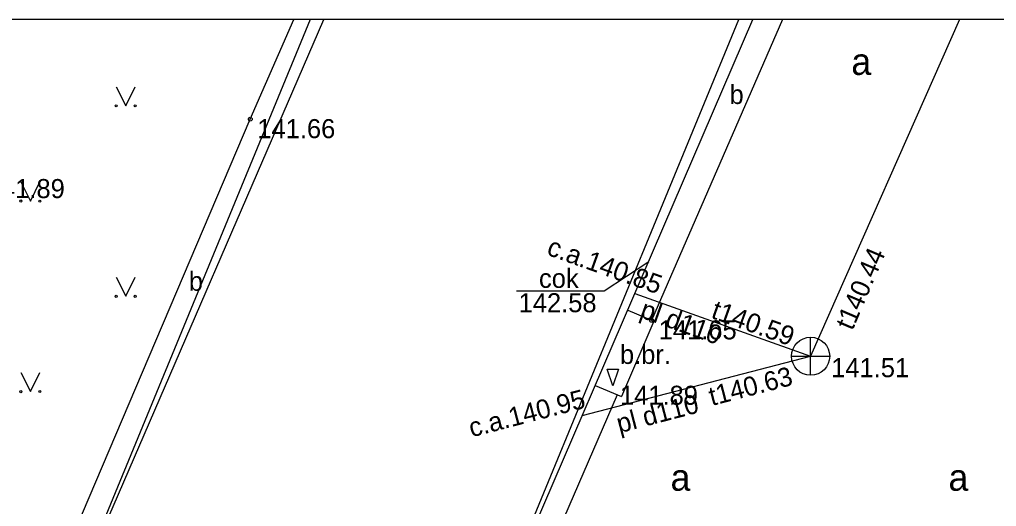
# Model space of a CAD drawing. Extents: x 635609 to 635806, y 303734 to 303875.
# Drawn here: x 635664.71 to 635690.35, y 303841.99 to 303854.76 of the extents above; entities that cross this region are included whole.
import ezdxf

# ---------------------------------------------------------------- set-up
doc = ezdxf.new("R2010")
doc.units = 0
for name, color, linetype in [('BUVE_BDET_####_####_#', 7, 'Continuous'), ('BUVE_BDET_####_TKST_#', 7, 'Continuous'), ('BUVE_COKL_####_####_#', 7, 'Continuous'), ('BUVE_EKAS_####_####_#', 7, 'Continuous'), ('BUVE_EKAS_UZMR_####_#', 7, 'Continuous'), ('CELI_CSEG_####_TKST_#', 7, 'Continuous'), ('RAMI_PLAN_####_TKST_#', 7, 'Continuous'), ('RELJ_AATZ_####_TKST_#', 7, 'Continuous'), ('RELJ_ELEM_####_####_#', 7, 'Continuous'), ('ROBZ_UZMR_####_####_#', 7, 'Continuous'), ('SKAN_ELEM_####_####_#', 7, 'Continuous'), ('SKAN_ELEM_PAST_TKST_#', 7, 'Continuous'), ('SKAN_VADP_PAST_####_#', 7, 'Continuous'), ('SKAN_VADP_PAST_####_I', 7, 'Continuous'), ('SKAN_VADP_PAST_TKST_#', 7, 'Continuous'), ('SKAN_VADP_PAST_TKST_I', 7, 'Continuous'), ('TERT_ELEM_####_####_#', 7, 'Continuous')]:
    doc.layers.add(name, color=color, linetype=linetype)

msp = doc.modelspace()

# ---------------------------------------------------------------- linework, layer by layer
at = {"layer": 'BUVE_BDET_####_####_#'}
for p, q in [((635670.7680000003, 303852.1500000001), (635671.9095851617, 303854.7630000002)), ((635684.737419594, 303854.76300000004), (635681.3000000003, 303846.86899999995)), ((635664.9790000003, 303838.56099999987), (635670.7680000003, 303852.1500000001)), ((635680.6716574383, 303847.1364456707), (635681.3557183546, 303846.8452842221)), ((635681.3557183546, 303846.8452842221), (635680.505638565, 303844.8704768007)), ((635679.8210886451, 303845.1618463872), (635680.505638565, 303844.8704768007)), ((635680.3974406696, 303844.91652979865), (635675.682, 303834.07))]:
    msp.add_line(p, q, dxfattribs=at)
at = {"layer": 'BUVE_COKL_####_####_#'}
for p, q in [((635680.0518987615, 303847.64313174336), (635681.2290000002, 303848.41)), ((635677.7577306902, 303847.64313174336), (635680.0518987615, 303847.64313174336))]:
    msp.add_line(p, q, dxfattribs=at)
at = {"layer": 'BUVE_EKAS_####_####_#'}
for p, q in [((635665.853, 303838.93700000003), (635672.6982277408, 303854.7630000001)), ((635675.3940000001, 303834.876), (635683.9546001848, 303854.76300000015))]:
    msp.add_line(p, q, dxfattribs=at)
at = {"layer": 'BUVE_EKAS_UZMR_####_#'}
msp.add_line((635683.58920515, 303854.7630000001), (635672.342497175, 303854.7630000001), dxfattribs=at)
msp.add_lwpolyline([(635672.342497175, 303854.7630000001), (635665.8289999999, 303838.97000000067), (635675.4029999999, 303834.8929999992), (635683.58920515, 303854.7630000001)], dxfattribs=at)
at = {"layer": 'RAMI_PLAN_####_TKST_#'}
msp.add_line((635727.338410227, 303854.7630000001), (635619.3980000003, 303854.7630000001), dxfattribs=at)
at = {"layer": 'RELJ_ELEM_####_####_#'}
msp.add_lwpolyline([(635680.1343364617, 303845.5862838459), (635680.4343364617, 303845.5862838459), (635680.2843364617, 303845.1532711502)], close=True, dxfattribs=at)
for centre in [(635670.768, 303852.15), (635681.3, 303846.869)]:
    msp.add_circle(centre, 0.05, dxfattribs=at)
at = {"layer": 'ROBZ_UZMR_####_####_#'}
msp.add_line((635699.7780546139, 303854.7630000001), (635664.7062194251, 303854.7630000001), dxfattribs=at)
at = {"layer": 'SKAN_ELEM_####_####_#'}
for p, q in [((635685.4724000001, 303845.42730000004), (635685.4724000001, 303846.42730000004)), ((635684.9724000001, 303845.92730000004), (635685.9724000001, 303845.92730000004))]:
    msp.add_line(p, q, dxfattribs=at)
msp.add_circle((635685.4724000001, 303845.92730000004), 0.5, dxfattribs=at)
at = {"layer": 'SKAN_VADP_PAST_####_#'}
msp.add_line((635689.3787451201, 303854.76300000027), (635685.4724000001, 303845.92730000004), dxfattribs=at)
at = {"layer": 'SKAN_VADP_PAST_####_I'}
for points in [[(635680.8615365097, 303847.5775508517), (635685.4724000001, 303845.92730000004)], [(635679.4804445538, 303844.3691571486), (635685.4724000001, 303845.92730000004)]]:
    msp.add_lwpolyline(points, dxfattribs=at)
at = {"layer": 'TERT_ELEM_####_####_#'}
for p, q in [((635667.25, 303853), (635667.5, 303852.5)), ((635667.5, 303852.5), (635667.75, 303853)), ((635664.75, 303850.5), (635665, 303850)), ((635665, 303850), (635665.25, 303850.5)), ((635667.25, 303848), (635667.5, 303847.5)), ((635667.5, 303847.5), (635667.75, 303848)), ((635664.75, 303845.5), (635665, 303845)), ((635665, 303845), (635665.25, 303845.5))]:
    msp.add_line(p, q, dxfattribs=at)
for centre, radius in [((635667.2497200958, 303852.49954969576), 0.02800000000000047), ((635667.7497200958, 303852.49954969576), 0.02630589287586257), ((635664.7497200958, 303849.99954969576), 0.02800000000000047), ((635665.2497200958, 303849.99954969576), 0.02630589287586257), ((635667.2497200958, 303847.49954969576), 0.02800000000000047), ((635667.7497200958, 303847.49954969576), 0.02630589287586257), ((635664.7497200958, 303844.99954969576), 0.02800000000000047), ((635665.2497200958, 303844.99954969576), 0.02630589287586257)]:
    msp.add_circle(centre, radius, dxfattribs=at)

# ---------------------------------------------------------------- texts
at = {"layer": 'BUVE_BDET_####_TKST_#'}
for s, p in [('b', (635683.3447247696, 303852.54597608355)), ('b', (635669.1560542027, 303847.64461866947)), ('b.br.', (635680.4685914931, 303845.72581419407))]:
    msp.add_text(s, height=0.5, dxfattribs=at).set_placement(p)
at = {"layer": 'BUVE_COKL_####_####_#'}
for s, p in [('cok', (635678.344307754, 303847.72140467016)), ('142.58', (635677.8098708737, 303847.082175768))]:
    msp.add_text(s, height=0.5, dxfattribs=at).set_placement(p)
at = {"layer": 'CELI_CSEG_####_TKST_#'}
for p in [(635686.5403182465, 303853.30980178824), (635681.7970585902, 303842.3978583918), (635689.0890643279, 303842.3978583918)]:
    msp.add_text('a', height=0.7, dxfattribs=at).set_placement(p)
at = {"layer": 'RELJ_AATZ_####_TKST_#'}
for s, p in [(' 141.66', (635670.768, 303851.65)), ('141.89', (635663.8570000001, 303850.077)), (' 141.65', (635681.3, 303846.369)), (' 141.89', (635680.2843364617, 303844.6532711502))]:
    msp.add_text(s, height=0.5, dxfattribs=at).set_placement(p)
at = {"layer": 'SKAN_ELEM_PAST_TKST_#'}
msp.add_text('141.51', height=0.5, dxfattribs=at).set_placement((635686.0121104129, 303845.37739065045))
at = {"layer": 'SKAN_VADP_PAST_TKST_#'}
msp.add_text('t140.44', height=0.49999999999999883, rotation=66.81866394348192, dxfattribs=at).set_placement((635686.5679849612, 303846.58185427054))
at = {"layer": 'SKAN_VADP_PAST_TKST_I'}
for s, height, rotation, p in [('c.a.140.85', 0.4999999999999998, 340.30746020435805, (635678.5205188666, 303848.6001375164)), ('pl d110', 0.4999999999999998, 340.30746020435805, (635680.9621206215, 303846.95849200775)), ('t140.59', 0.4999999999999998, 340.30746020435805, (635682.8333368029, 303846.94042308663)), ('t140.63', 0.4999999999999995, 14.576315933538012, (635682.8778347013, 303844.62087584974)), ('c.a.140.95', 0.4999999999999995, 14.576315933538012, (635676.5762945132, 303843.79781366524)), ('pl d110', 0.4999999999999995, 14.576315933538012, (635680.4522302195, 303843.9059324326))]:
    msp.add_text(s, height=height, rotation=rotation, dxfattribs=at).set_placement(p)

doc.saveas('drawing.dxf')
